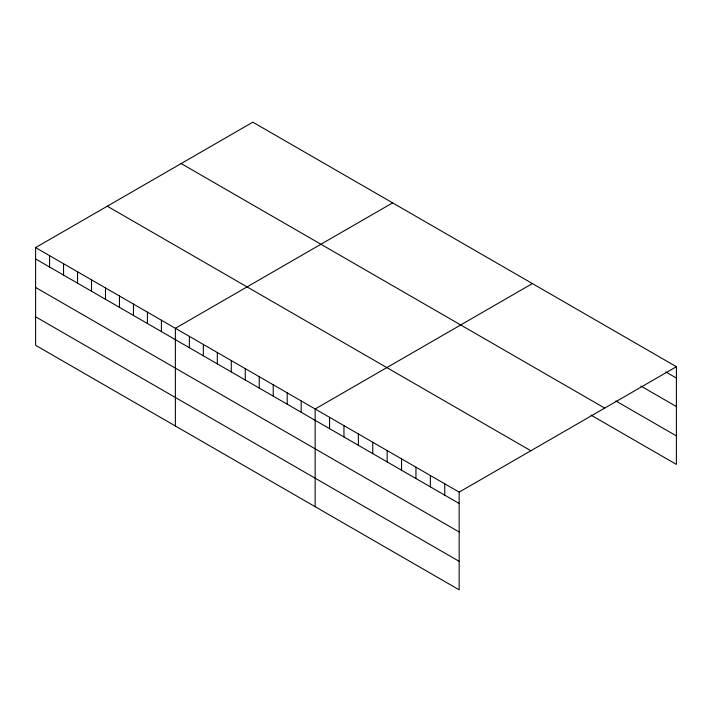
<?xml version="1.0" encoding="UTF-8"?>
<svg xmlns="http://www.w3.org/2000/svg" width="712" height="712" viewBox="0 0 712 712"><rect width="100%" height="100%" fill="white"/><g stroke="black" fill="none" stroke-linecap="round" stroke-linejoin="round"><path stroke-width="1.07" d="M35.6 247.589L459.16 492.134L459.16 589.83L35.6 345.293L35.6 247.589L252.84 122.17L676.4 366.707L676.4 464.411L590.951 415.078M392.615 202.867L175.375 328.285L175.375 425.99M532.389 283.563L315.149 408.991L315.149 506.686M459.16 492.134L676.4 366.707M665.836 371.967L676.4 378.063M640.88 386.046L676.4 406.561M615.916 400.998L676.4 435.913M181.151 163.555L604.711 408.101M107.29 206.204L530.849 450.74M35.6 258.945L459.16 503.482M35.6 287.434L459.16 531.98M35.6 316.796L459.16 561.341M444.76 483.813L444.76 495.169M430.36 475.5L430.36 486.857M415.959 467.188L415.959 478.544M401.559 458.875L401.559 470.223M387.159 450.562L387.159 461.91M372.759 442.241L372.759 453.597M358.358 433.928L358.358 445.285M343.949 425.616L343.949 436.972M329.549 417.303L329.549 428.651M301.176 400.918L301.176 412.266M287.194 392.846L287.194 404.202M273.221 384.774L273.221 396.13M259.239 376.71L259.239 388.058M245.266 368.638L245.266 379.986M231.284 360.566L231.284 371.922M217.311 352.493L217.311 363.85M203.329 344.43L203.329 355.778M189.356 336.358L189.356 347.714M161.401 320.222L161.401 331.57M147.42 312.15L147.42 323.497M133.447 304.077L133.447 315.434M119.465 296.005L119.465 307.362M105.492 287.942L105.492 299.289M91.51 279.869L91.51 291.217M77.537 271.797L77.537 283.154M63.555 263.725L63.555 275.081M49.582 255.661L49.582 267.009"/></g></svg>
